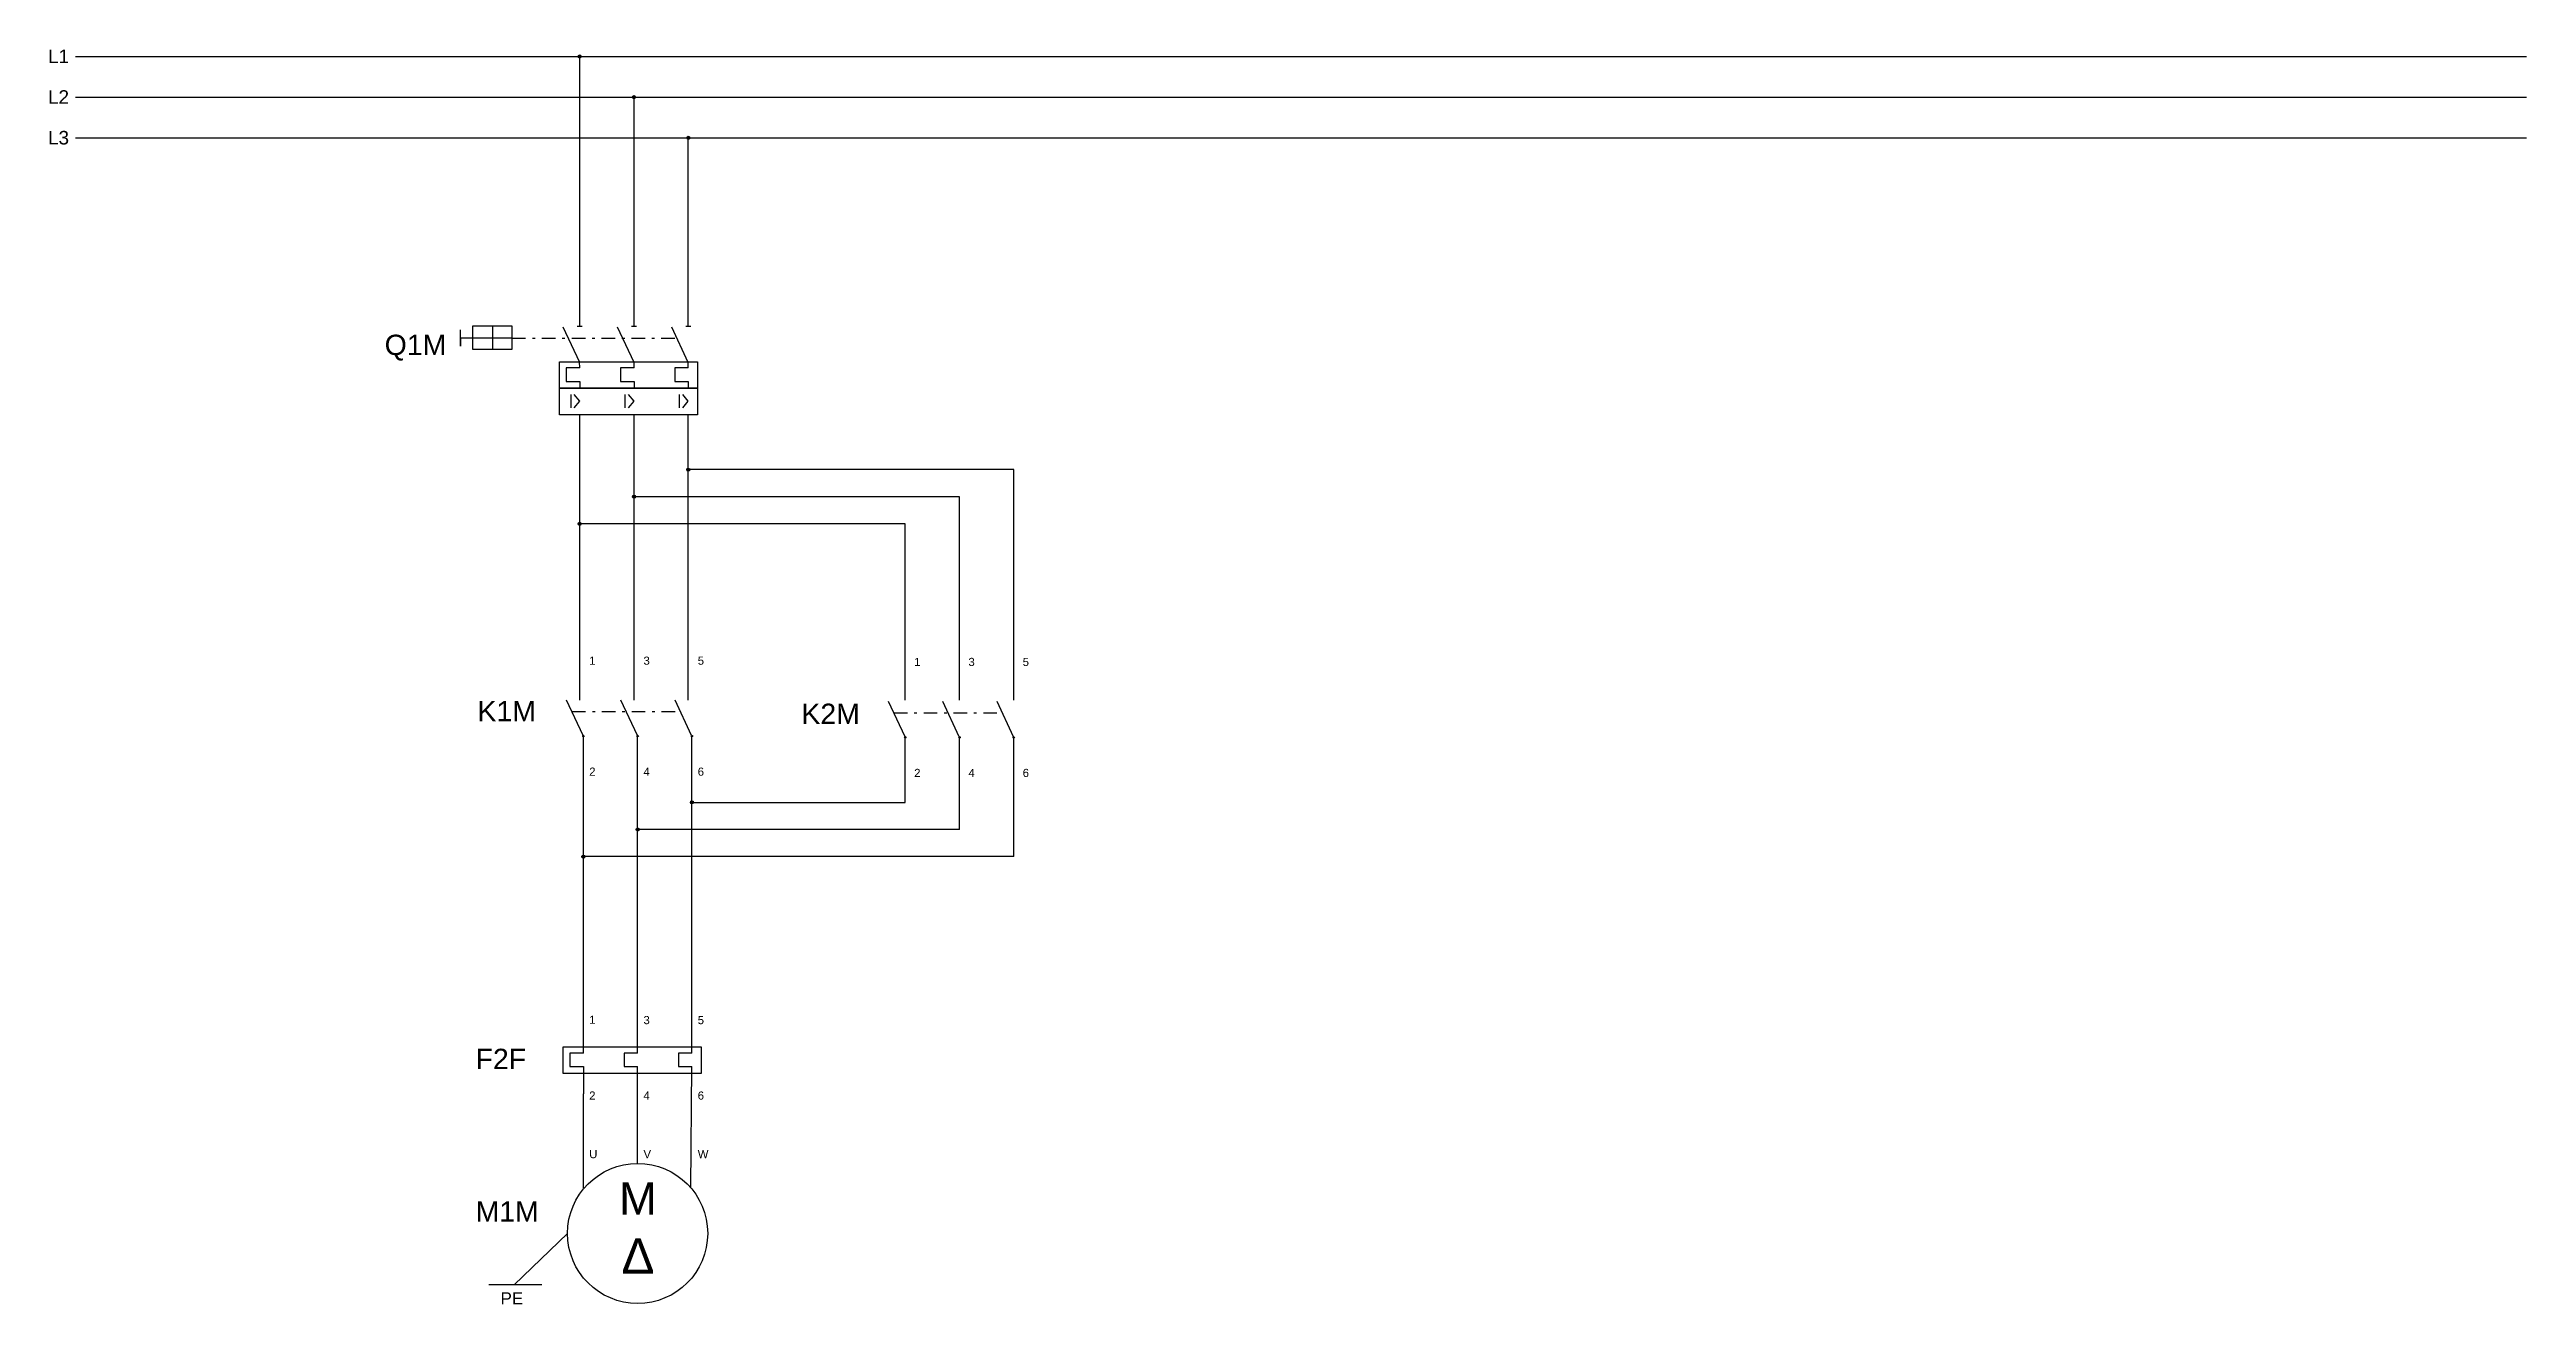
# Model space of a CAD drawing. Header units: millimetres. Extents: x 223.1 to 314.4, y 2984.6 to 3030.9.
import ezdxf

# ---------------------------------------------------------------- set-up
doc = ezdxf.new("R2010")
doc.units = ezdxf.units.MM
doc.linetypes.add('STRICHPUNKT', pattern=[1, 0.5, -0.25, 0, -0.25])
doc.layers.add('SYMS', color=7, linetype='Continuous')
doc.styles.get("Standard").update_dxf_attribs({"font": 'arial.ttf'})

msp = doc.modelspace()

# ---------------------------------------------------------------- hatches: boundary and pattern name
at = {"layer": 'SYMS', "true_color": 0x000000}
h = msp.add_hatch(color=18, dxfattribs=at)
h.dxf.hatch_style = 1
h.paths.add_polyline_path([(242.627, 3030.607), (242.741, 3030.607, 1)])
h.paths.add_polyline_path([(242.741, 3030.607), (242.684, 3030.607), (242.684, 3030.549, 0.414214)])
h.paths.add_polyline_path([(242.684, 3030.607), (242.627, 3030.607, 0.414214), (242.684, 3030.549)])
h = msp.add_hatch(color=18, dxfattribs=at)
h.dxf.hatch_style = 1
h.paths.add_polyline_path([(244.627, 3029.107), (244.741, 3029.107, 1)])
h.paths.add_polyline_path([(244.741, 3029.107), (244.684, 3029.107), (244.684, 3029.049, 0.414214)])
h.paths.add_polyline_path([(244.684, 3029.107), (244.627, 3029.107, 0.414214), (244.684, 3029.049)])
h = msp.add_hatch(color=18, dxfattribs=at)
h.dxf.hatch_style = 1
h.paths.add_polyline_path([(246.627, 3027.607), (246.741, 3027.607, 1)])
h.paths.add_polyline_path([(246.741, 3027.607), (246.684, 3027.607), (246.684, 3027.549, 0.414214)])
h.paths.add_polyline_path([(246.684, 3027.607), (246.627, 3027.607, 0.414214), (246.684, 3027.549)])
h = msp.add_hatch(color=18, dxfattribs=at)
h.dxf.hatch_style = 1
h.paths.add_polyline_path([(246.627, 3015.374), (246.741, 3015.374, 1)])
h.paths.add_polyline_path([(246.741, 3015.374), (246.684, 3015.374), (246.684, 3015.317, 0.414214)])
h.paths.add_polyline_path([(246.684, 3015.374), (246.627, 3015.374, 0.414214), (246.684, 3015.317)])
h = msp.add_hatch(color=18, dxfattribs=at)
h.dxf.hatch_style = 1
h.paths.add_polyline_path([(244.627, 3014.374), (244.741, 3014.374, 1)])
h.paths.add_polyline_path([(244.741, 3014.374), (244.684, 3014.374), (244.684, 3014.317, 0.414214)])
h.paths.add_polyline_path([(244.684, 3014.374), (244.627, 3014.374, 0.414214), (244.684, 3014.317)])
h = msp.add_hatch(color=18, dxfattribs=at)
h.dxf.hatch_style = 1
h.paths.add_polyline_path([(242.627, 3013.374), (242.741, 3013.374, 1)])
h.paths.add_polyline_path([(242.741, 3013.374), (242.684, 3013.374), (242.684, 3013.317, 0.414214)])
h.paths.add_polyline_path([(242.684, 3013.374), (242.627, 3013.374, 0.414214), (242.684, 3013.317)])
h = msp.add_hatch(color=18, dxfattribs=at)
h.dxf.hatch_style = 1
h.paths.add_polyline_path([(246.762, 3003.105), (246.877, 3003.105, 1)])
h.paths.add_polyline_path([(246.877, 3003.105), (246.819, 3003.105), (246.819, 3003.048, 0.414214)])
h.paths.add_polyline_path([(246.819, 3003.105), (246.762, 3003.105, 0.414214), (246.819, 3003.048)])
h = msp.add_hatch(color=18, dxfattribs=at)
h.dxf.hatch_style = 1
h.paths.add_polyline_path([(244.762, 3002.105), (244.877, 3002.105, 1)])
h.paths.add_polyline_path([(244.877, 3002.105), (244.819, 3002.105), (244.819, 3002.048, 0.414214)])
h.paths.add_polyline_path([(244.819, 3002.105), (244.762, 3002.105, 0.414214), (244.819, 3002.048)])
h = msp.add_hatch(color=18, dxfattribs=at)
h.dxf.hatch_style = 1
h.paths.add_polyline_path([(242.762, 3001.105), (242.877, 3001.105, 1)])
h.paths.add_polyline_path([(242.877, 3001.105), (242.819, 3001.105), (242.819, 3001.048, 0.414214)])
h.paths.add_polyline_path([(242.819, 3001.105), (242.762, 3001.105, 0.414214), (242.819, 3001.048)])

# ---------------------------------------------------------------- linework, layer by layer
at = {"layer": 'SYMS'}
for p, q in [((224.102, 3030.607), (314.443, 3030.607)), ((242.684, 3020.647), (242.684, 3030.607)), ((224.102, 3029.107), (314.443, 3029.107)), ((244.684, 3020.647), (244.684, 3029.107)), ((224.102, 3027.607), (314.443, 3027.607)), ((246.684, 3020.647), (246.684, 3027.607)), ((238.29, 3019.924), (238.29, 3020.524)), ((239.462, 3020.659), (239.462, 3019.814)), ((242.684, 3019.321), (242.078, 3020.621)), ((242.684, 3020.647), (242.594, 3020.647)), ((242.774, 3020.647), (242.684, 3020.647)), ((244.684, 3019.321), (244.078, 3020.621)), ((244.684, 3020.647), (244.594, 3020.647)), ((244.774, 3020.647), (244.684, 3020.647)), ((246.684, 3019.321), (246.078, 3020.621)), ((246.684, 3020.647), (246.594, 3020.647)), ((246.774, 3020.647), (246.684, 3020.647)), ((240.19, 3020.224), (238.29, 3020.224)), ((238.29, 3020.224), (238.29, 3019.924)), ((242.684, 3019.125), (242.184, 3019.125)), ((242.184, 3019.125), (242.184, 3018.625)), ((242.184, 3018.625), (242.684, 3018.625)), ((242.684, 3019.125), (242.669, 3019.352)), ((242.684, 3018.625), (242.684, 3018.376)), ((244.684, 3019.125), (244.184, 3019.125)), ((244.184, 3019.125), (244.184, 3018.625)), ((244.184, 3018.625), (244.684, 3018.625)), ((244.684, 3019.125), (244.684, 3019.321)), ((244.684, 3018.625), (244.684, 3018.376)), ((246.684, 3019.125), (246.184, 3019.125)), ((246.184, 3019.125), (246.184, 3018.625)), ((246.184, 3018.625), (246.684, 3018.625)), ((246.684, 3019.125), (246.684, 3019.321)), ((246.684, 3018.625), (246.684, 3018.376)), ((242.351, 3018.144), (242.351, 3017.652)), ((242.684, 3017.902), (242.484, 3018.144)), ((242.484, 3017.652), (242.684, 3017.902)), ((244.351, 3018.144), (244.351, 3017.652)), ((244.684, 3017.902), (244.484, 3018.144)), ((244.484, 3017.652), (244.684, 3017.902)), ((246.351, 3018.144), (246.351, 3017.652)), ((246.684, 3017.902), (246.484, 3018.144)), ((246.484, 3017.652), (246.684, 3017.902)), ((242.684, 3006.876), (242.684, 3017.399)), ((244.684, 3006.876), (244.684, 3017.399)), ((246.684, 3006.876), (246.684, 3017.399)), ((258.684, 3015.374), (246.684, 3015.374)), ((258.684, 3006.876), (258.684, 3015.374)), ((256.684, 3014.374), (244.684, 3014.374)), ((256.684, 3006.876), (256.684, 3014.374)), ((254.684, 3013.374), (242.684, 3013.374)), ((254.684, 3006.876), (254.684, 3013.374)), ((242.809, 3005.572), (242.201, 3006.876)), ((244.809, 3005.572), (244.201, 3006.876)), ((246.809, 3005.572), (246.201, 3006.876)), ((254.674, 3005.525), (254.065, 3006.829)), ((256.674, 3005.525), (256.065, 3006.829)), ((258.674, 3005.525), (258.065, 3006.829)), ((242.819, 2993.862), (242.819, 3005.525)), ((244.819, 2993.862), (244.819, 3005.525)), ((246.819, 2993.862), (246.819, 3005.525)), ((254.684, 3003.105), (254.684, 3005.478)), ((256.684, 3002.105), (256.684, 3005.478)), ((258.684, 3001.105), (258.684, 3005.478)), ((246.819, 3003.105), (254.684, 3003.105)), ((254.684, 3003.105), (254.684, 3003.105)), ((256.684, 3002.105), (244.819, 3002.105)), ((258.684, 3001.105), (242.819, 3001.105)), ((242.819, 2993.862), (242.319, 2993.862)), ((242.319, 2993.862), (242.319, 2993.362)), ((244.819, 2993.862), (244.319, 2993.862)), ((244.319, 2993.862), (244.319, 2993.362)), ((246.819, 2993.862), (246.319, 2993.862)), ((246.319, 2993.862), (246.319, 2993.362)), ((242.319, 2993.362), (242.819, 2993.362)), ((242.819, 2993.362), (242.819, 2992.362)), ((244.319, 2993.362), (244.819, 2993.362)), ((244.817, 2989.795), (244.819, 2993.362)), ((246.319, 2993.362), (246.819, 2993.362)), ((246.778, 2988.894), (246.819, 2993.362)), ((242.819, 2988.894), (242.819, 2992.362)), ((242.234, 2987.212), (240.267, 2985.312)), ((241.281, 2985.312), (239.334, 2985.312))]:
    msp.add_line(p, q, dxfattribs=at)
at = {"layer": 'SYMS', "linetype": 'STRICHPUNKT'}
for p, q in [((240.19, 3020.224), (246.398, 3020.224)), ((242.398, 3006.453), (246.398, 3006.453)), ((254.263, 3006.406), (258.263, 3006.406))]:
    msp.add_line(p, q, dxfattribs=at)
at = {"layer": 'SYMS'}
for points in [[(240.19, 3020.659), (238.725, 3020.659), (238.725, 3019.814), (240.19, 3019.814)], [(241.936, 3019.352), (247.019, 3019.352), (247.019, 3018.376), (241.936, 3018.376)], [(241.936, 3018.376), (247.019, 3018.376), (247.019, 3017.399), (241.936, 3017.399)], [(242.071, 2994.089), (247.154, 2994.089), (247.154, 2993.112), (242.071, 2993.112)]]:
    msp.add_lwpolyline(points, close=True, dxfattribs=at)
for centre, radius in [((242.684, 3030.607), 0.0574), ((244.684, 3029.107), 0.0574), ((246.684, 3027.607), 0.0574), ((246.684, 3015.374), 0.0574), ((244.684, 3014.374), 0.0574), ((242.684, 3013.374), 0.0574), ((242.819, 3005.55), 0.0246), ((244.819, 3005.55), 0.0246), ((246.819, 3005.55), 0.0246), ((254.684, 3005.503), 0.0246), ((256.684, 3005.503), 0.0246), ((258.684, 3005.503), 0.0246), ((246.819, 3003.105), 0.0574), ((244.819, 3002.105), 0.0574), ((242.819, 3001.105), 0.0574), ((244.817, 2987.212), 2.583)]:
    msp.add_circle(centre, radius, dxfattribs=at)

# ---------------------------------------------------------------- texts
for s, width, heights, insert, char_height, attachment_point in [('L1', 0.99397, [0.251], (223.082, 3030.862), 0.5, 1), ('L2', 0.99397, [0.251], (223.082, 3029.362), 0.5, 1), ('L3', 0.99397, [0.251], (223.082, 3027.862), 0.5, 1), ('Q1M', 5.4544, [0], (235.493, 3020.348), 0.75, 1), ('1', 0.99397, [0.251], (243.033, 3008.48), 0.3, 1), ('3', 0.99397, [0.251], (245.033, 3008.48), 0.3, 1), ('5', 0.99397, [0.251], (247.033, 3008.48), 0.3, 1), ('1', 0.99397, [0.251], (255.012, 3008.433), 0.3, 1), ('3', 0.99397, [0.251], (257.012, 3008.433), 0.3, 1), ('5', 0.99397, [0.251], (259.012, 3008.433), 0.3, 1), ('K1M', 2.7014, [0], (238.914, 3006.843), 0.75, 1), ('K2M', 5.4544, [0], (250.855, 3006.746), 0.75, 1), ('2', 0.99397, [0.251], (243.033, 3004.388), 0.3, 1), ('4', 0.99397, [0.251], (245.033, 3004.388), 0.3, 1), ('6', 0.99397, [0.251], (247.033, 3004.388), 0.3, 1), ('2', 0.99397, [0.251], (255.012, 3004.341), 0.3, 1), ('4', 0.99397, [0.251], (257.012, 3004.341), 0.3, 1), ('6', 0.99397, [0.251], (259.012, 3004.341), 0.3, 1), ('1', 0.99397, [0.251], (243.033, 2995.241), 0.3, 1), ('3', 0.99397, [0.251], (245.033, 2995.228), 0.3, 1), ('5', 0.99397, [0.251], (247.033, 2995.228), 0.3, 1), ('F2F', 5.4544, [0], (238.845, 2994.021), 0.75, 1), ('2', 0.99397, [0.251], (243.033, 2992.446), 0.3, 1), ('4', 0.99397, [0.251], (245.033, 2992.446), 0.3, 1), ('6', 0.99397, [0.251], (247.033, 2992.446), 0.3, 1), ('U', 0.99397, [0.251], (243.033, 2990.286), 0.3, 1), ('V', 0.99397, [0.251], (245.033, 2990.286), 0.3, 1), ('W', 0.99397, [0.251], (247.033, 2990.286), 0.3, 1), ('M1M', 5.4544, [0], (238.845, 2988.396), 0.75, 1), ('M', 2.7014, [0], (244.829, 2988.501), 1.199, 5), ('{\\H1.0833x;Δ}', 2.7014, [0], (244.829, 2986.379), 1.19882, 5), ('PE', 0.99397, [0.251], (239.762, 2985.043), 0.45, 1)]:
    msp.add_mtext_dynamic_manual_height_columns(s, width=width, gutter_width=12.5, heights=heights, dxfattribs=dict(at, insert=insert, char_height=char_height, attachment_point=attachment_point))

doc.saveas('drawing.dxf')
